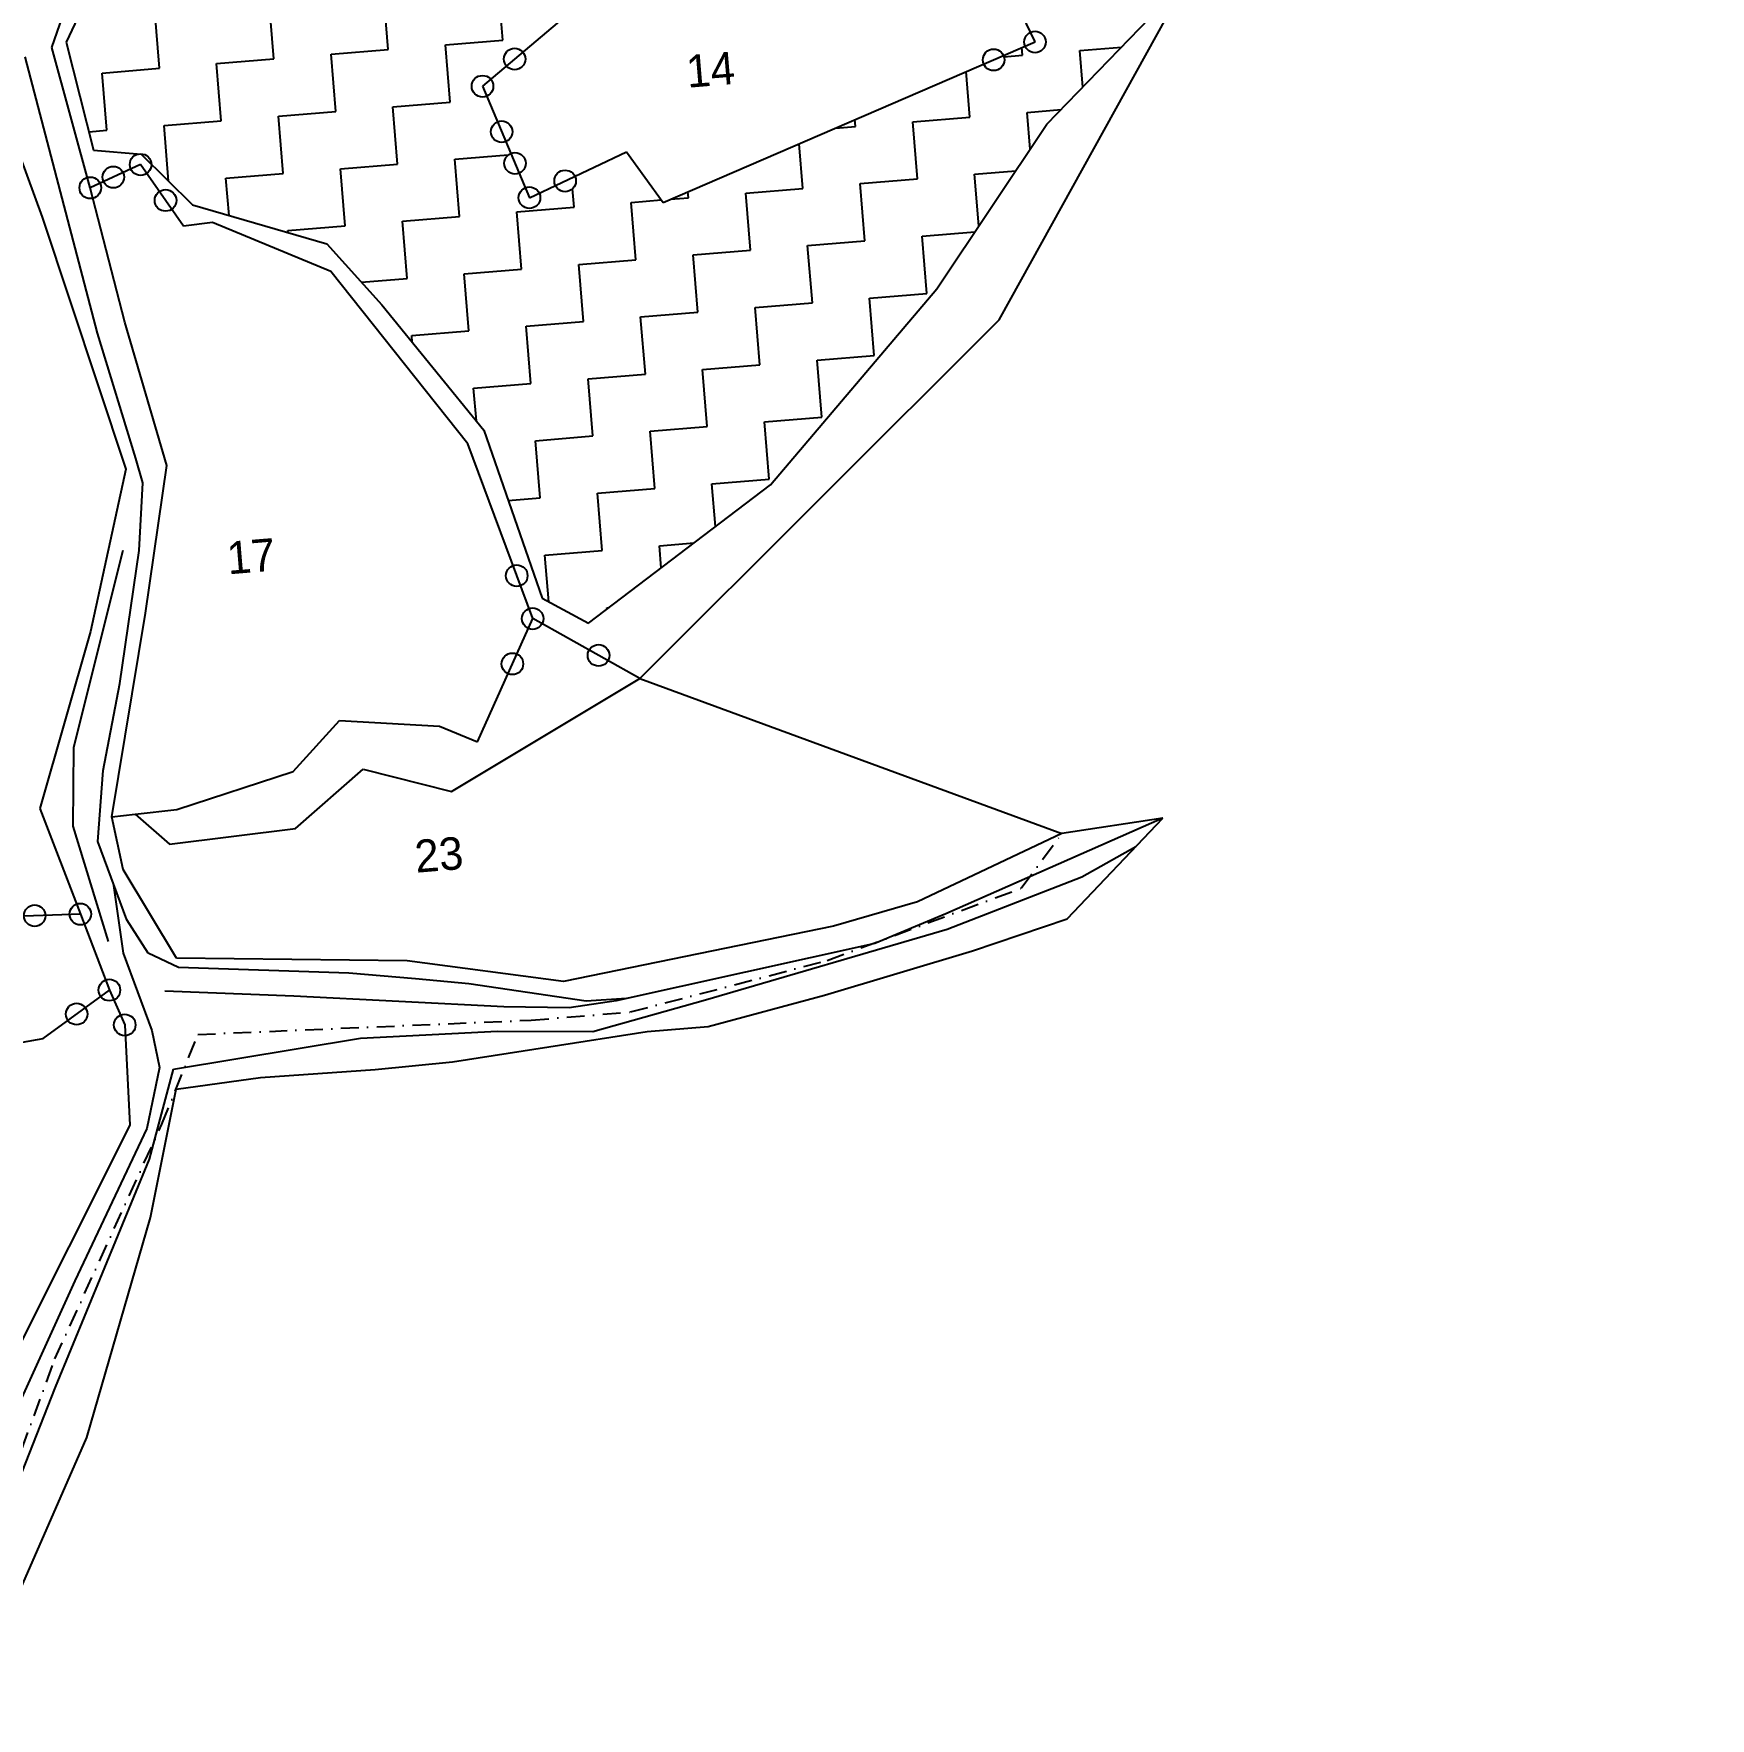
# Model space of a CAD drawing. Header units: metres. Extents: x 307122 to 311809, y 1926082 to 1930533.
# Drawn here: x 310183.4 to 310656.2, y 1928954.4 to 1929429.5 of the extents above; entities that cross this region are included whole.
import ezdxf

# ---------------------------------------------------------------- set-up
doc = ezdxf.new("R2010")
doc.units = ezdxf.units.M
doc.linetypes.add('DASHDOT', pattern=[1, 0.5, -0.25, 0, -0.25])
for name, color, linetype in [('LINE_WATER', 4, 'Continuous'), ('OFF', 1, 'Continuous'), ('POLY_HATCH', 12, 'Continuous'), ('POLY_PARCEL', 6, 'Continuous'), ('POLY_WATER', 4, 'Continuous'), ('TEXT_PARCEL', 7, 'Continuous'), ('V_BOUND_STREAM_LINE', 7, 'DASHDOT')]:
    doc.layers.add(name, color=color, linetype=linetype)
doc.styles.add('TEXT_MAP', font='')
doc.styles.get('TEXT_MAP').set_extended_font_data('Kruti Dev 050')

msp = doc.modelspace()

# ---------------------------------------------------------------- linework, layer by layer
for centre in [(310465.8, 1929427.17), (310319.06, 1929422.36), (310454.13, 1929422.13), (310310.01, 1929414.69), (310315.41, 1929401.86), (310213.59, 1929392.59), (310319.16, 1929392.95), (310199.4, 1929386.04), (310205.91, 1929389.05), (310333.3, 1929387.99), (310220.63, 1929382.48), (310323.24, 1929383.25), (310319.66, 1929276.64), (310324.16, 1929264.53), (310342.73, 1929254.16), (310318.44, 1929251.77), (310183.71, 1929180.75), (310196.6, 1929181.19), (310204.8, 1929159.76), (310195.55, 1929153), (310209.13, 1929149.93)]:
    msp.add_circle(centre, 3.04)
at = {"layer": 'LINE_WATER'}
for p, q in [((310201.42, 1929345), (310181, 1929423.01)), ((310212.21, 1929309.69), (310201.42, 1929345)), ((310214.23, 1929302.85), (310212.21, 1929309.69)), ((310213.16, 1929283.78), (310214.23, 1929302.85)), ((310208.6, 1929283.77), (310194.65, 1929228.15)), ((310207.77, 1929246.27), (310213.16, 1929283.78)), ((310203.07, 1929221.66), (310207.77, 1929246.27)), ((310194.65, 1929228.15), (310194.48, 1929205.99)), ((310201.49, 1929201.68), (310203.07, 1929221.66)), ((310194.48, 1929205.99), (310204.43, 1929173.42)), ((310501.8, 1929208.27), (310440.68, 1929181.3)), ((310209.73, 1929179.58), (310201.49, 1929201.68)), ((310478.97, 1929191.74), (310494.2, 1929200.25)), ((310205.89, 1929189.88), (310208.67, 1929170.13)), ((310441.03, 1929176.95), (310478.97, 1929191.74)), ((310440.68, 1929181.3), (310420.62, 1929172.94)), ((310215.77, 1929170.15), (310209.73, 1929179.58)), ((310372.84, 1929157.06), (310441.03, 1929176.95)), ((310420.62, 1929172.94), (310347.74, 1929156.75)), ((310208.67, 1929170.13), (310216.75, 1929148.32)), ((310224.27, 1929166.18), (310215.77, 1929170.15)), ((310272.31, 1929164.57), (310224.27, 1929166.18)), ((310291.15, 1929162.91), (310272.31, 1929164.57)), ((310306.16, 1929161.51), (310291.15, 1929162.91)), ((310339.28, 1929156.64), (310306.16, 1929161.51)), ((310256.78, 1929158.05), (310220.44, 1929159.44)), ((310316.04, 1929155.03), (310256.78, 1929158.05)), ((310347.74, 1929156.75), (310334.47, 1929154.79)), ((310350.6, 1929157.38), (310339.28, 1929156.64)), ((310341.16, 1929148.04), (310372.84, 1929157.06)), ((310334.47, 1929154.79), (310316.04, 1929155.03)), ((310216.75, 1929148.32), (310218.92, 1929137.92)), ((310275.58, 1929146.16), (310314.27, 1929148.17)), ((310314.27, 1929148.17), (310341.16, 1929148.04)), ((310222.83, 1929137.45), (310275.58, 1929146.16)), ((310218.92, 1929137.92), (310215.37, 1929120.77)), ((310216.15, 1929112.09), (310222.83, 1929137.45)), ((310215.37, 1929120.77), (310195.08, 1929077.78)), ((310189.58, 1929047.74), (310216.15, 1929112.09)), ((310195.08, 1929077.78), (310167.59, 1929017.68)), ((310155.25, 1928960.56), (310189.58, 1929047.74))]:
    msp.add_line(p, q, dxfattribs=at)
at = {"layer": 'OFF'}
for p, q in [((310455.71, 1929348.82), (310656.22, 1929711.52)), ((310455.71, 1929348.82), (310354.37, 1929247.66)), ((310354.37, 1929247.66), (310473.37, 1929203.92)), ((310501.8, 1929208.27), (310473.37, 1929203.92)), ((310474.85, 1929179.83), (310501.8, 1929208.27))]:
    msp.add_line(p, q, dxfattribs=at)
at = {"layer": 'POLY_HATCH'}
for p, q in [((310469.16, 1929403.99), (310515.23, 1929451.66)), ((310198.3, 1929439.37), (310192.65, 1929427.08)), ((310192.65, 1929427.08), (310200.33, 1929396.67)), ((310438.13, 1929357.56), (310469.16, 1929403.99)), ((310200.33, 1929396.67), (310213.74, 1929395.55)), ((310213.74, 1929395.55), (310228.23, 1929381.22)), ((310228.23, 1929381.22), (310266.11, 1929370.28)), ((310266.11, 1929370.28), (310281.58, 1929353.07)), ((310391.17, 1929302.25), (310438.13, 1929357.56)), ((310281.58, 1929353.07), (310310.37, 1929317.73)), ((310310.37, 1929317.73), (310326.83, 1929270.3)), ((310339.85, 1929263.23), (310391.17, 1929302.25)), ((310326.83, 1929270.3), (310339.85, 1929263.23))]:
    msp.add_line(p, q, dxfattribs=at)
at = {"layer": 'POLY_HATCH', "linetype": 'Continuous'}
for p, q in [((310315.71, 1929427.68), (310314.38, 1929443.82)), ((310251.16, 1929422.38), (310249.83, 1929438.52)), ((310283.43, 1929425.03), (310282.11, 1929441.17)), ((310218.88, 1929419.74), (310217.56, 1929435.87)), ((310299.57, 1929426.35), (310315.71, 1929427.68)), ((310235.02, 1929421.06), (310251.16, 1929422.38)), ((310267.29, 1929423.71), (310283.43, 1929425.03)), ((310268.62, 1929407.57), (310267.29, 1929423.71)), ((310300.89, 1929410.22), (310299.57, 1929426.35)), ((310457.03, 1929423.02), (310462.27, 1929423.45)), ((310462.27, 1929423.45), (310462.1, 1929425.57)), ((310478.41, 1929424.78), (310490.18, 1929425.74)), ((310479.26, 1929414.44), (310478.41, 1929424.78)), ((310202.74, 1929418.41), (310218.88, 1929419.74)), ((310204.07, 1929402.27), (310202.74, 1929418.41)), ((310236.34, 1929404.92), (310235.02, 1929421.06)), ((310447.46, 1929405.99), (310446.41, 1929418.8)), ((310284.75, 1929408.89), (310300.89, 1929410.22)), ((310286.08, 1929392.75), (310284.75, 1929408.89)), ((310463.59, 1929407.32), (310473.13, 1929408.1)), ((310220.2, 1929403.6), (310236.34, 1929404.92)), ((310221.49, 1929387.87), (310220.2, 1929403.6)), ((310252.48, 1929406.25), (310268.62, 1929407.57)), ((310253.8, 1929390.11), (310252.48, 1929406.25)), ((310409.52, 1929402.88), (310415.18, 1929403.34)), ((310415.18, 1929403.34), (310415.02, 1929405.26)), ((310431.32, 1929404.67), (310447.46, 1929405.99)), ((310432.64, 1929388.53), (310431.32, 1929404.67)), ((310464.45, 1929396.94), (310463.59, 1929407.32)), ((310199.02, 1929401.86), (310204.07, 1929402.27)), ((310400.37, 1929385.88), (310399.33, 1929398.48)), ((310302.22, 1929394.08), (310317.26, 1929395.31)), ((310303.54, 1929377.94), (310302.22, 1929394.08)), ((310237.67, 1929388.78), (310253.8, 1929390.11)), ((310269.94, 1929391.43), (310286.08, 1929392.75)), ((310271.26, 1929375.29), (310269.94, 1929391.43)), ((310448.78, 1929389.85), (310460.35, 1929390.8)), ((310449.98, 1929375.28), (310448.78, 1929389.85)), ((310238.53, 1929378.24), (310237.67, 1929388.78)), ((310335.82, 1929380.59), (310335.39, 1929385.79)), ((310368.09, 1929383.24), (310367.95, 1929384.94)), ((310384.23, 1929384.56), (310400.37, 1929385.88)), ((310385.55, 1929368.42), (310384.23, 1929384.56)), ((310416.5, 1929387.21), (310432.64, 1929388.53)), ((310417.83, 1929371.07), (310416.5, 1929387.21)), ((310319.68, 1929379.26), (310335.82, 1929380.59)), ((310351.95, 1929381.91), (310360.42, 1929382.61)), ((310353.28, 1929365.77), (310351.95, 1929381.91)), ((310363.04, 1929382.82), (310368.09, 1929383.24)), ((310255.13, 1929373.97), (310271.26, 1929375.29)), ((310287.4, 1929376.62), (310303.54, 1929377.94)), ((310288.73, 1929360.48), (310287.4, 1929376.62)), ((310321, 1929363.13), (310319.68, 1929379.26)), ((310255.17, 1929373.44), (310255.13, 1929373.97)), ((310401.69, 1929369.75), (310417.83, 1929371.07)), ((310433.97, 1929372.39), (310448.86, 1929373.61)), ((310435.29, 1929356.26), (310433.97, 1929372.39)), ((310337.14, 1929364.45), (310353.28, 1929365.77)), ((310369.41, 1929367.1), (310385.55, 1929368.42)), ((310370.74, 1929350.96), (310369.41, 1929367.1)), ((310403.01, 1929353.61), (310401.69, 1929369.75)), ((310275.87, 1929359.42), (310288.73, 1929360.48)), ((310304.86, 1929361.8), (310321, 1929363.13)), ((310306.19, 1929345.67), (310304.86, 1929361.8)), ((310338.46, 1929348.31), (310337.14, 1929364.45)), ((310419.15, 1929354.93), (310435.29, 1929356.26)), ((310354.6, 1929349.64), (310370.74, 1929350.96)), ((310386.88, 1929352.28), (310403.01, 1929353.61)), ((310388.2, 1929336.15), (310386.88, 1929352.28)), ((310420.48, 1929338.79), (310419.15, 1929354.93)), ((310322.33, 1929346.99), (310338.46, 1929348.31)), ((310323.65, 1929330.85), (310322.33, 1929346.99)), ((310355.92, 1929333.5), (310354.6, 1929349.64)), ((310290.05, 1929344.34), (310306.19, 1929345.67)), ((310290.2, 1929342.48), (310290.05, 1929344.34)), ((310404.34, 1929337.47), (310420.48, 1929338.79)), ((310405.66, 1929321.33), (310404.34, 1929337.47)), ((310339.79, 1929332.17), (310355.92, 1929333.5)), ((310341.11, 1929316.04), (310339.79, 1929332.17)), ((310372.06, 1929334.82), (310388.2, 1929336.15)), ((310373.39, 1929318.68), (310372.06, 1929334.82)), ((310307.51, 1929329.53), (310323.65, 1929330.85)), ((310308.27, 1929320.31), (310307.51, 1929329.53)), ((310357.25, 1929317.36), (310373.39, 1929318.68)), ((310389.52, 1929320.01), (310405.66, 1929321.33)), ((310390.85, 1929303.87), (310389.52, 1929320.01)), ((310324.97, 1929314.71), (310341.11, 1929316.04)), ((310326.3, 1929298.58), (310324.97, 1929314.71)), ((310358.57, 1929301.22), (310357.25, 1929317.36)), ((310374.71, 1929302.55), (310390.85, 1929303.87)), ((310342.43, 1929299.9), (310358.57, 1929301.22)), ((310343.76, 1929283.76), (310342.43, 1929299.9)), ((310375.7, 1929290.49), (310374.71, 1929302.55)), ((310317.27, 1929297.84), (310326.3, 1929298.58)), ((310359.9, 1929285.09), (310369.65, 1929285.89)), ((310360.41, 1929278.86), (310359.9, 1929285.09)), ((310327.62, 1929282.44), (310343.76, 1929283.76)), ((310328.7, 1929269.29), (310327.62, 1929282.44)), ((310345.08, 1929267.62), (310345.69, 1929267.67)), ((310345.11, 1929267.23), (310345.08, 1929267.62))]:
    msp.add_line(p, q, dxfattribs=at)
at = {"layer": 'POLY_PARCEL'}
for p, q in [((310465.8, 1929427.17), (310439.72, 1929481.8)), ((310370.32, 1929465.76), (310310.01, 1929414.69)), ((310360.93, 1929381.91), (310465.8, 1929427.17)), ((310310.01, 1929414.69), (310323.24, 1929383.25)), ((310323.24, 1929383.25), (310350.59, 1929396.14)), ((310350.59, 1929396.14), (310360.93, 1929381.91)), ((310213.59, 1929392.59), (310199.4, 1929386.04)), ((310225.66, 1929375.25), (310213.59, 1929392.59)), ((310233.87, 1929376.22), (310225.66, 1929375.25)), ((310267.25, 1929362.4), (310233.87, 1929376.22)), ((310305.86, 1929313.83), (310267.25, 1929362.4)), ((310324.16, 1929264.53), (310305.86, 1929313.83)), ((310308.61, 1929229.79), (310324.16, 1929264.53)), ((310354.37, 1929247.66), (310324.16, 1929264.53)), ((310301.3, 1929215.79), (310354.37, 1929247.66)), ((310256.63, 1929221.39), (310269.65, 1929235.76)), ((310269.65, 1929235.76), (310297.89, 1929234.24)), ((310297.89, 1929234.24), (310308.61, 1929229.79)), ((310223.77, 1929210.71), (310256.63, 1929221.39)), ((310257.29, 1929205.38), (310276.34, 1929222.09)), ((310276.34, 1929222.09), (310301.3, 1929215.79)), ((310205.49, 1929208.63), (310212.08, 1929209.38)), ((310212.08, 1929209.38), (310223.77, 1929210.71)), ((310212.08, 1929209.38), (310221.77, 1929200.93)), ((310221.77, 1929200.93), (310257.29, 1929205.38)), ((310196.6, 1929181.19), (310118.36, 1929178.5)), ((310186.11, 1929146.09), (310204.8, 1929159.76)), ((310123.25, 1929134.99), (310186.11, 1929146.09))]:
    msp.add_line(p, q, dxfattribs=at)
at = {"layer": 'POLY_WATER'}
for p, q in [((310188.59, 1929425.63), (310193.11, 1929438.59)), ((310166.44, 1929430.7), (310185.8, 1929377.8)), ((310199.4, 1929386.04), (310188.59, 1929425.63)), ((310209.17, 1929348.17), (310199.4, 1929386.04)), ((310185.8, 1929377.8), (310209.44, 1929306.73)), ((310220.95, 1929307.76), (310209.17, 1929348.17)), ((310209.44, 1929306.73), (310199.47, 1929260.88)), ((310215, 1929266.08), (310220.95, 1929307.76)), ((310205.49, 1929208.63), (310215, 1929266.08)), ((310199.47, 1929260.88), (310185.21, 1929210.97)), ((310185.21, 1929210.97), (310196.6, 1929181.19)), ((310208.69, 1929193.78), (310205.49, 1929208.63)), ((310473.37, 1929203.92), (310432.68, 1929184.63)), ((310223.71, 1929168.75), (310208.69, 1929193.78)), ((310432.68, 1929184.63), (310408.94, 1929177.83)), ((310196.6, 1929181.19), (310204.8, 1929159.76)), ((310408.94, 1929177.83), (310332.8, 1929162.23)), ((310448.14, 1929170.86), (310474.85, 1929179.83)), ((310406.46, 1929158.3), (310448.14, 1929170.86)), ((310288.76, 1929167.97), (310223.71, 1929168.75)), ((310332.8, 1929162.23), (310288.76, 1929167.97)), ((310204.8, 1929159.76), (310209.13, 1929149.93)), ((310373.63, 1929149.51), (310406.46, 1929158.3)), ((310209.13, 1929149.93), (310210.52, 1929121.69)), ((310328.69, 1929143.79), (310356.46, 1929148.1)), ((310356.46, 1929148.1), (310373.63, 1929149.51)), ((310301.58, 1929139.54), (310328.69, 1929143.79)), ((310247.38, 1929135.09), (310279.73, 1929137.41)), ((310279.73, 1929137.41), (310301.58, 1929139.54)), ((310223.59, 1929131.79), (310247.38, 1929135.09)), ((310216.39, 1929095.64), (310223.59, 1929131.79)), ((310210.52, 1929121.69), (310176.19, 1929053.04)), ((310198.44, 1929033.55), (310216.39, 1929095.64)), ((310176.46, 1928983.32), (310198.44, 1929033.55))]:
    msp.add_line(p, q, dxfattribs=at)
at = {"layer": 'V_BOUND_STREAM_LINE', "ltscale": 10}
for p, q in [((310461.93, 1929188.52), (310473.37, 1929203.92)), ((310407.23, 1929168.11), (310461.93, 1929188.52)), ((310351.76, 1929153.59), (310407.23, 1929168.11)), ((310323.76, 1929151.29), (310351.76, 1929153.59)), ((310219.56, 1929121.92), (310229.73, 1929147.25)), ((310229.73, 1929147.25), (310323.76, 1929151.29)), ((310189.44, 1929055.76), (310219.56, 1929121.92)), ((310152.32, 1928954.37), (310189.44, 1929055.76))]:
    msp.add_line(p, q, dxfattribs=at)

# ---------------------------------------------------------------- texts
at = {"layer": 'TEXT_PARCEL', "style": 'TEXT_MAP'}
for s, p in [('14', (310367.85, 1929414.25)), ('17', (310238.31, 1929277.01)), ('23', (310291.28, 1929192.85))]:
    msp.add_text(s, height=9.18, rotation=4.6893, dxfattribs=at).set_placement(p)

doc.saveas('drawing.dxf')
